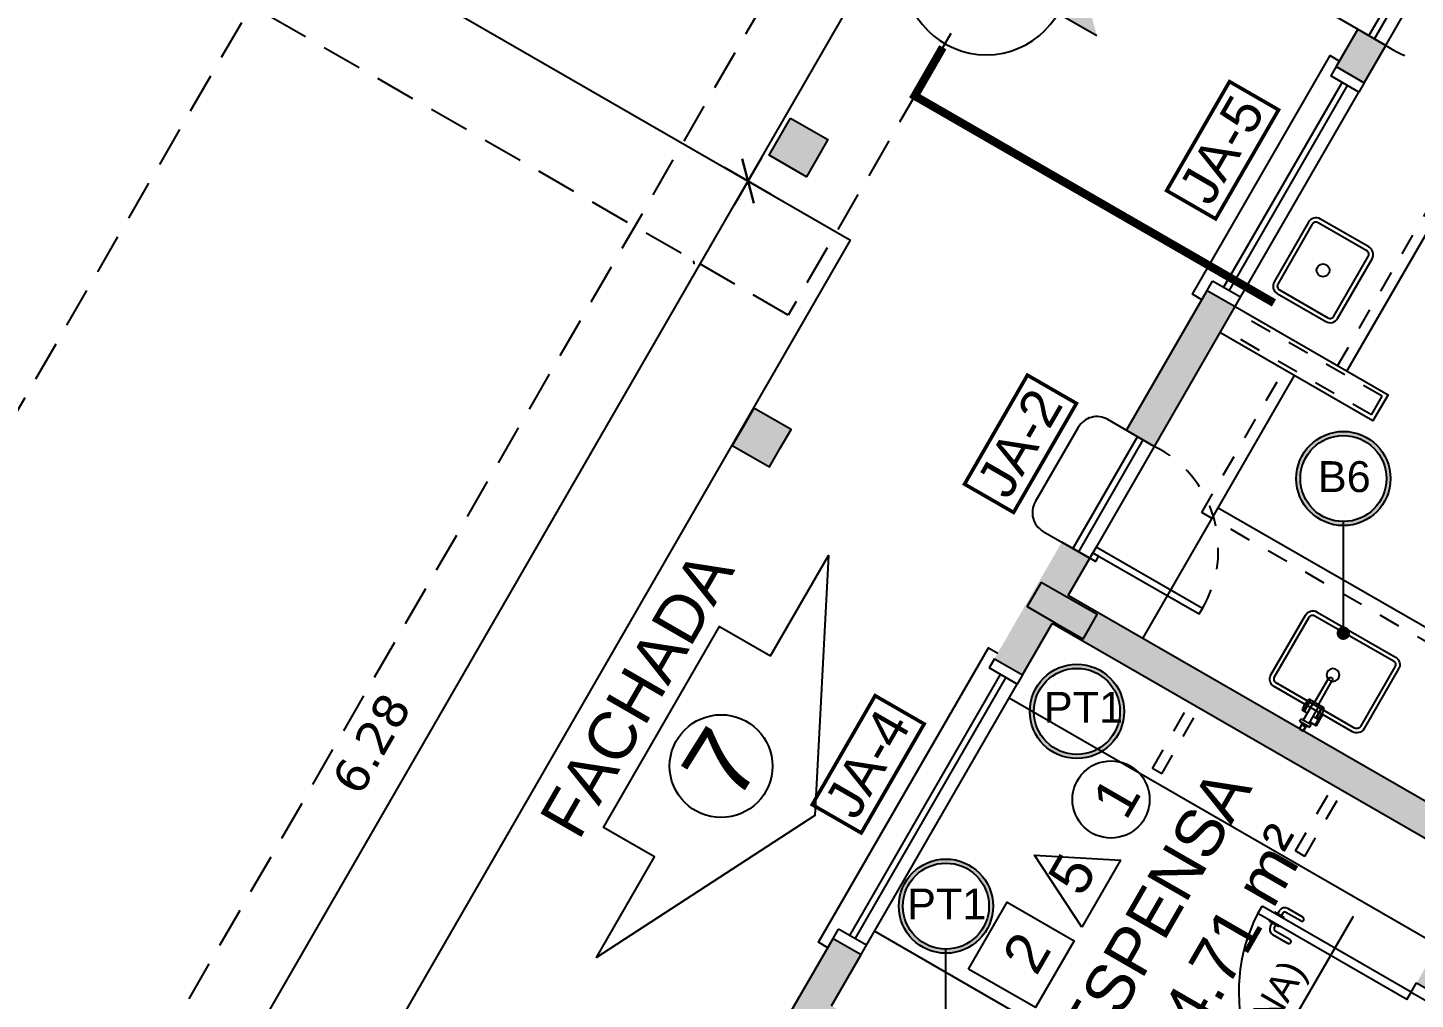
# Model space of a CAD drawing. Header units: millimetres. Extents: x 276 to 399, y 18 to 110.
# Drawn here: x 345.11 to 351.55, y 69.26 to 73.77 of the extents above; entities that cross this region are included whole.
import ezdxf

# ---------------------------------------------------------------- set-up
doc = ezdxf.new("R2010")
doc.units = ezdxf.units.MM
doc.header["$LTSCALE"] = 0.005
doc.header["$PDMODE"] = 3
for name, pattern in [('CONTINU', [0]), ('DASHDOT', [25.4, 12.7, -6.35, 0, -6.35]), ('HIDDEN', [9.525, 6.35, -3.175]), ('TRACEJADO_G', [0.375, 0.25, -0.125]), ('TRAÇO-2PTOS_P', [0.625, 0.25, -0.125, 0, -0.125, 0, -0.125])]:
    doc.linetypes.add(name, pattern=pattern)
doc.layers.get('0').update_dxf_attribs({"linetype": 'CONTINUOUS'})
doc.layers.get('Defpoints').update_dxf_attribs({"linetype": 'CONTINUOUS'})
for name, color, linetype in [('A-COTAS', 1, 'CONTINUOUS'), ('A-MOVEIS', 2, 'CONTINUOUS'), ('A-PARED', 5, 'CONTINUOUS'), ('A-PAREDE', 5, 'CONTINUOUS'), ('A-PISOS-CTEL', 2, 'TRACEJADO_G'), ('A-PISOS-NIVEL', 1, 'CONTINUOUS'), ('A-PORTA', 3, 'CONTINUOUS'), ('A-SOLEIRA', 251, 'CONTINUOUS'), ('AR-BNC', 251, 'CONTINUOUS'), ('AR-VEGETAÇÃO_árvores', 96, 'HIDDEN'), ('ARQ-ALV-CORTE', 5, 'CONTINUOUS'), ('ARQ-ALV-ENCOBERTA', 8, 'CONTINUOUS'), ('ARQ-ALV-VISTA2', 2, 'CONTINUOUS'), ('ARQ-BNC-VISTA', 1, 'CONTINUOUS'), ('ARQ-COB-PROJ', 8, 'TRAÇO-2PTOS_P'), ('ARQ-CTA-1_100', 1, 'CONTINUOUS'), ('ARQ-EQP-VISTA', 1, 'CONTINUOUS'), ('ARQ-ESQ-VISTA1', 2, 'CONTINUOUS'), ('ARQ-ESQ-VISTA2', 1, 'CONTINUOUS'), ('ARQ-MOB-VISTA', 1, 'CONTINU'), ('ARQ-SMB-1_075', 1, 'CONTINUOUS'), ('ARQ-SMB-1_100', 1, 'CONTINUOUS'), ('ARQ-TXT-1_050', 2, 'CONTINUOUS'), ('ARQ-TXT-1_100', 2, 'CONTINUOUS'), ('BL-SAN-01', 1, 'CONTINUOUS'), ('REV-FNDE', 10, 'CONTINUOUS')]:
    doc.layers.add(name, color=color, linetype=linetype)
doc.styles.add('A16-E50', font='arial.ttf', dxfattribs={"height": 0.08})
doc.styles.add('A20', font='arial.ttf', dxfattribs={"height": 0.2})
doc.styles.add('A26', font='arial.ttf', dxfattribs={"height": 0.26})
doc.styles.add('ESC-50-A20', font='arial.ttf', dxfattribs={"height": 0.1})
doc.styles.add('FNDE Texto Cota 0100', font='verdana.ttf', dxfattribs={"height": 0.16})
doc.dimstyles.new('FNDE 1-0100', dxfattribs={"dimscale": 2.5, "dimtxt": 0.16, "dimasz": 0.05, "dimexe": 0.15, "dimexo": 0.15, "dimgap": 0.05, "dimtad": 1, "dimzin": 4, "dimdsep": 46, "dimtxsty": 'FNDE Texto Cota 0100', "dimblk": 'tic', "dimcen": 0.15, "dimdle": 0.15, "dimse1": 1, "dimse2": 1, "dimclrd": 251, "dimclre": 251, "dimclrt": 256, "dimaunit": 1, "dimadec": 3, "dimazin": 0, "dimtfac": 1, "dimtix": 1, "dimtmove": 2, "dimatfit": 3, "dimldrblk": 'tic', "dimfxl": 0.15, "dimtvp": 1, "dimtolj": 1, "dimtzin": 0, "dimarcsym": 0})

# ---------------------------------------------------------------- blocks, each defined once
blk = doc.blocks.new('GUICHÊ')
at = {"layer": 'ARQ-EQP-VISTA'}
for p, q in [((0.59, 0), (-0.01, 0)), ((0.59, -0.0608), (-0.01, -0.0608)), ((0.59, -0.0908), (-0.01, -0.0908))]:
    blk.add_line(p, q, dxfattribs=at)
blk.add_lwpolyline([(0.59, 0), (0.59, -0.25, -0.414214), (0.49, -0.35), (0.09, -0.35, -0.414214), (-0.01, -0.25), (-0.01, 0)], format="xyb", dxfattribs=at)
blk = doc.blocks.new('cuba50x40')
at = {"layer": 'ARQ-EQP-VISTA'}
for points in [[(0.5625, 0.04), (0.5625, 0.36, 0.414214), (0.5225, 0.4), (0.1025, 0.4, 0.414214), (0.0625, 0.36), (0.0625, 0.04, 0.414214), (0.1025, 0), (0.5225, 0, 0.414214)], [(0.5425, 0.04), (0.5425, 0.36, 0.414214), (0.5225, 0.38), (0.1025, 0.38, 0.414214), (0.0825, 0.36), (0.0825, 0.04, 0.414214), (0.1025, 0.02), (0.5225, 0.02, 0.414214)]]:
    blk.add_lwpolyline(points, format="xyb", close=True, dxfattribs=at)
blk.add_circle((0.3125, 0.1832), 0.03, dxfattribs=at)
blk = doc.blocks.new('torneira eletrica')
at = {"layer": 'AR-BNC'}
blk.add_line((217.6174, -40.8241), (217.5872, -40.8241), dxfattribs=at)
at = {"layer": 'BL-SAN-01', "linetype": 'CONTINU'}
for p, q in [((217.5572, -40.8542), (217.5318, -40.8542)), ((217.5378, -40.8542), (217.5379, -40.9142)), ((217.5418, -40.8542), (217.5419, -40.9142)), ((217.6125, -40.8542), (217.5872, -40.8542)), ((217.6025, -40.8542), (217.6024, -40.9142)), ((217.6065, -40.8542), (217.6064, -40.9142)), ((217.5572, -40.9142), (217.5319, -40.9142)), ((217.6124, -40.9142), (217.5872, -40.9142))]:
    blk.add_line(p, q, dxfattribs=at)
for points in [[(217.5619, -40.7743), (217.5633, -40.773)], [(217.5619, -40.7965), (217.5619, -40.7743)], [(217.5619, -40.7743), (217.5817, -40.7743)], [(217.5627, -40.7735), (217.5627, -40.7955)], [(217.5633, -40.773), (217.5649, -40.773)], [(217.5649, -40.773), (217.5812, -40.773)], [(217.5825, -40.7743), (217.5812, -40.773)], [(217.5817, -40.7735), (217.5817, -40.7955)], [(217.5825, -40.7965), (217.5825, -40.7743)], [(217.5452, -40.8041), (217.5452, -40.8145)], [(217.5452, -40.8041), (217.5992, -40.8041)], [(217.5976, -40.8161), (217.5468, -40.8161)], [(217.5572, -40.7965), (217.5872, -40.7965)], [(217.5572, -40.8041), (217.5572, -40.7965)], [(217.5572, -40.9142), (217.5572, -40.8161)], [(217.5619, -40.7955), (217.5817, -40.7955)], [(217.5825, -40.7955), (217.5817, -40.7955)], [(217.5872, -40.8041), (217.5872, -40.7965)], [(217.5872, -40.9142), (217.5872, -40.8161)], [(217.5992, -40.8041), (217.5992, -40.8145)], [(217.5572, -40.9142), (217.5872, -40.9142)], [(217.5619, -40.9142), (217.5619, -41.043)], [(217.5825, -40.9142), (217.5825, -41.043)], [(217.5709, -41.0533), (217.5722, -41.0533)]]:
    blk.add_lwpolyline(points, dxfattribs=at)
for points in [[(217.5452, -40.8145, 0.414208), (217.5468, -40.8161)], [(217.5976, -40.8161, 0.414212), (217.5992, -40.8145)], [(217.5619, -41.043, 1), (217.5825, -41.043)]]:
    blk.add_lwpolyline(points, format="xyb", dxfattribs=at)
blk.add_lwpolyline([(217.6174, -40.8841), (217.6224, -40.8841), (217.6224, -40.8241), (217.6174, -40.8241)], close=True, dxfattribs=at)
for centre, start, end in [((217.6194, -40.8841), 161.14404, 198.99332), ((217.5249, -40.8841), 341.00668, 18.85596)]:
    blk.add_arc(centre, 0.0925, start, end, dxfattribs=at)
blk = doc.blocks.new('A$C24323779')
at = {"layer": 'ARQ-EQP-VISTA'}
for points in [[(0.04, 0), (0.3, 0, 0.414214), (0.34, 0.04), (0.34, 0.36, 0.414214), (0.3, 0.4), (0.04, 0.4, 0.414214), (0, 0.36), (0, 0.04, 0.414214)], [(0.04, 0.02), (0.3, 0.02, 0.414214), (0.32, 0.04), (0.32, 0.36, 0.414214), (0.3, 0.38), (0.04, 0.38, 0.414214), (0.02, 0.36), (0.02, 0.04, 0.414214)]]:
    blk.add_lwpolyline(points, format="xyb", close=True, dxfattribs=at)
blk.add_circle((0.17, 0.2), 0.03, dxfattribs=at)
blk = doc.blocks.new('tic')
at = {"color": 251}
for p, q in [((0, -1), (0, 1)), ((-1, 0), (1, 0))]:
    blk.add_line(p, q, dxfattribs=at)
blk.add_line((-0.6, -0.6), (0.6, 0.6))
blk = doc.blocks.new('*D26')
at = {"layer": 'ARQ-CTA-1_100', "color": 251, "lineweight": -2, "transparency": 16777216}
for p, q in [((359.672, 77.3806), (356.3058, 71.5447)), ((351.9274, 63.9541), (355.884, 70.8134))]:
    blk.add_line(p, q, dxfattribs=at)
at = {"layer": 'Defpoints', "color": 0, "transparency": 16777216}
for p in [(358.0413, 78.4655), (350.1718, 64.8225), (351.8649, 63.8458)]:
    blk.add_point(p, dxfattribs=at)
at = {"layer": 'ARQ-CTA-1_100', "color": 251, "lineweight": -2, "transparency": 16777216, "xscale": 0.125, "yscale": 0.125, "zscale": 0.125}
for p, rotation in [((359.7345, 77.4888), 60.02279787887546), ((351.8649, 63.8458), 240.0227978788754)]:
    blk.add_blockref('tic', p, dxfattribs=dict(at, rotation=rotation))
at = {"layer": 'ARQ-CTA-1_100', "transparency": 16777216, "insert": (355.9164, 71.282), "char_height": 0.16, "attachment_point": 5, "rotation": 60.0228, "style": 'FNDE Texto Cota 0100'}
blk.add_mtext('\\A1;15.75', dxfattribs=at)
blk = doc.blocks.new('P-PM801')
at = {"layer": 'A-PORTA', "color": 0}
for p, q in [((-0.09, 0.15), (-0.09, 0.95)), ((-0.09, 0.95), (-0.05, 0.95)), ((-0.05, 0.15), (-0.05, 0.95)), ((-0.9, 0.15), (-0.9, 0)), ((-0.9, 0.15), (-0.85, 0.15)), ((-0.85, 0.15), (-0.85, 0)), ((-0.09, 0.15), (-0.05, 0.15)), ((-0.05, 0.15), (-0.05, 0)), ((-0.05, 0.15), (0, 0.15)), ((0, 0.15), (0, 0)), ((-0.05, 0), (0, 0)), ((-0.9, 0), (-0.85, 0))]:
    blk.add_line(p, q, dxfattribs=at)
at = {"layer": 'A-PORTA', "color": 1}
for p, q in [((-0.14, 0.7596), (-0.14, 0.8396)), ((-0.12, 0.7596), (-0.12, 0.8396)), ((-0.11, 0.8696), (-0.095, 0.8696)), ((-0.11, 0.8496), (-0.095, 0.8496)), ((-0.095, 0.8346), (-0.095, 0.8846)), ((-0.095, 0.8846), (-0.09, 0.8846)), ((-0.045, 0.8846), (-0.05, 0.8846)), ((-0.045, 0.8346), (-0.045, 0.8846)), ((-0.03, 0.8696), (-0.045, 0.8696)), ((-0.03, 0.8496), (-0.045, 0.8496)), ((-0.02, 0.7596), (-0.02, 0.8396)), ((0, 0.7596), (0, 0.8396)), ((-0.095, 0.8346), (-0.09, 0.8346)), ((-0.045, 0.8346), (-0.05, 0.8346))]:
    blk.add_line(p, q, dxfattribs=at)
for centre, radius, start, end in [((-0.05, 0.151), 0.8, 92.86598, 180.07166), ((-0.11, 0.8396), 0.03, 90, 180), ((-0.11, 0.8396), 0.01, 90, 180), ((-0.03, 0.8396), 0.03, 0, 90), ((-0.03, 0.8396), 0.01, 0, 90), ((-0.13, 0.7596), 0.01, 180, 0), ((-0.01, 0.7596), 0.01, 180, 360)]:
    blk.add_arc(centre, radius, start, end, dxfattribs=at)
blk = doc.blocks.new('FNDE-Ind Corte-1_100')
blk.add_hatch(color=251).paths.add_polyline_path([(241.9986, -2.3855), (242.2139, -2.3855, -1), (243.0139, -2.3855), (243.2293, -2.3855), (242.6139, -1.7701)])
at = {"color": 251, "linetype": 'Continuous'}
blk.add_line((243.2293, -2.3855), (241.9986, -2.3855), dxfattribs=at)
blk.add_circle((242.6139, -2.3855), 0.4, dxfattribs=at)
blk = doc.blocks.new('*D136')
at = {"layer": 'ARQ-CTA-1_100', "color": 251, "lineweight": -2, "transparency": 16777216}
blk.add_line((345.3787, 67.7319), (348.3891, 72.9509), dxfattribs=at)
at = {"layer": 'Defpoints', "color": 0, "transparency": 16777216}
for p in [(348.4516, 73.0592), (349.0399, 72.7199), (345.9045, 67.2843)]:
    blk.add_point(p, dxfattribs=at)
at = {"layer": 'ARQ-CTA-1_100', "color": 251, "lineweight": -2, "transparency": 16777216, "xscale": 0.125, "yscale": 0.125, "zscale": 0.125}
for p, rotation in [((348.4516, 73.0592), 60.02279787887409), ((345.3162, 67.6236), 240.0227978788741)]:
    blk.add_blockref('tic', p, dxfattribs=dict(at, rotation=rotation))
at = {"layer": 'ARQ-CTA-1_100', "transparency": 16777216, "insert": (346.7032, 70.4457), "char_height": 0.16, "attachment_point": 5, "rotation": 60.0228, "style": 'FNDE Texto Cota 0100'}
blk.add_mtext('\\A1;6.28', dxfattribs=at)
blk = doc.blocks.new('*D137')
at = {"layer": 'ARQ-CTA-1_100', "color": 251, "lineweight": -2, "transparency": 16777216}
blk.add_line((348.514, 73.1675), (349.988, 75.7228), dxfattribs=at)
at = {"layer": 'Defpoints', "color": 0, "transparency": 16777216}
for p in [(350.0505, 75.8311), (350.6388, 75.4918), (349.0399, 72.7199)]:
    blk.add_point(p, dxfattribs=at)
at = {"layer": 'ARQ-CTA-1_100', "color": 251, "lineweight": -2, "transparency": 16777216, "xscale": 0.125, "yscale": 0.125, "zscale": 0.125}
for p, rotation in [((350.0505, 75.8311), 60.02279787883523), ((348.4516, 73.0592), 240.0227978788352)]:
    blk.add_blockref('tic', p, dxfattribs=dict(at, rotation=rotation))
at = {"layer": 'ARQ-CTA-1_100', "transparency": 16777216, "insert": (349.0706, 74.5492), "char_height": 0.16, "attachment_point": 5, "rotation": 60.0228, "style": 'FNDE Texto Cota 0100'}
blk.add_mtext('\\A1;3.20', dxfattribs=at)
blk = doc.blocks.new('FNDE-Nível Planta-1_100')
at = {"linetype": 'Continuous', "ltscale": 0.5}
h = blk.add_hatch(color=1, dxfattribs=at)
h.paths.add_polyline_path([(135.6568, 7.8132), (135.6568, 7.9812, 0.414214), (135.4888, 7.8132)])
h.paths.add_polyline_path([(135.6568, 7.8132), (135.6568, 7.6452, 0.414214), (135.8248, 7.8132)])
at = {"color": 1}
for p, q in [((135.6568, 8.0652), (135.6568, 7.5612)), ((135.4048, 7.8132), (135.8248, 7.8132)), ((135.8248, 7.8132), (137.338, 7.8132))]:
    blk.add_line(p, q, dxfattribs=at)
blk.add_circle((135.6568, 7.8132), 0.168, dxfattribs=at)

msp = doc.modelspace()

# ---------------------------------------------------------------- hatches: boundary and pattern name
at = {"layer": 'A-COTAS'}
h = msp.add_hatch(color=253, dxfattribs=at)
h.dxf.hatch_style = 1
h.paths.add_polyline_path([(348.6496, 73.3518), (348.8228, 73.2518), (348.7228, 73.0786), (348.5496, 73.1786)])
at = {"layer": 'AR-VEGETAÇÃO_árvores'}
h = msp.add_hatch(color=253, dxfattribs=at)
h.dxf.hatch_style = 1
h.paths.add_polyline_path([(351.4126, 73.689), (351.2826, 73.7639), (351.1827, 73.5907), (351.3126, 73.5157)])
h = msp.add_hatch(color=253, dxfattribs=at)
h.dxf.hatch_style = 1
h.paths.add_polyline_path([(350.713, 72.4763), (350.5831, 72.5512), (350.2084, 71.9015), (350.3383, 71.8266)])
h = msp.add_hatch(color=253, dxfattribs=at)
h.dxf.hatch_style = 1
h.paths.add_polyline_path([(348.4785, 72.0047), (348.4285, 71.9181), (348.3786, 71.8314), (348.4652, 71.7815), (348.5518, 71.7315), (348.6018, 71.8181), (348.6517, 71.9048), (348.5651, 71.9547)])
h = msp.add_hatch(color=253, dxfattribs=at)
h.dxf.hatch_style = 1
h.paths.add_polyline_path([(351.9859, 69.7795), (351.6861, 69.2598), (351.5561, 69.3347), (351.8559, 69.8545), (349.8636, 71.0037), (349.7262, 70.7655), (349.5963, 70.8404), (349.9086, 71.3818), (350.0385, 71.3069), (349.9386, 71.1336), (352.1474, 69.8595), (352.0725, 69.7296)])
h = msp.add_hatch(color=253, dxfattribs=at)
h.dxf.hatch_style = 1
h.paths.add_polyline_path([(351.2364, 68.4802), (351.1065, 68.5551), (350.8316, 68.0787), (348.8393, 69.2279), (348.9767, 69.4661), (348.8468, 69.5411), (348.3853, 68.741), (348.5152, 68.6661), (348.7644, 69.098), (350.7567, 67.9488), (350.5568, 67.6023), (350.6868, 67.5273)])
at = {"layer": 'ARQ-SMB-1_100'}
h = msp.add_hatch(color=252, dxfattribs=at)
edge = h.paths.add_edge_path()
edge.add_arc((351.216, 71.6772), 0.2189, 0, 360)
edge = h.paths.add_edge_path(flags=17)
edge.add_arc((351.216, 71.6772), 0.1998, 0, 360)
h = msp.add_hatch(color=252, dxfattribs=at)
edge = h.paths.add_edge_path()
edge.add_arc((349.9789, 70.5955), 0.2189, 0, 360)
edge = h.paths.add_edge_path(flags=17)
edge.add_arc((349.9789, 70.5955), 0.1998, 0, 360)
h = msp.add_hatch(color=252, dxfattribs=at)
edge = h.paths.add_edge_path()
edge.add_arc((349.3707, 69.6909), 0.2189, 0, 360)
edge = h.paths.add_edge_path(flags=17)
edge.add_arc((349.3707, 69.6909), 0.1998, 0, 360)

# ---------------------------------------------------------------- linework, layer by layer
at = {"layer": 'A-MOVEIS'}
for p, q in [((351.6561, 69.508), (349.6638, 70.6572)), ((351.0315, 68.4252), (349.0392, 69.5744))]:
    msp.add_line(p, q, dxfattribs=at)
at = {"layer": 'A-PARED'}
for points in [[(348.4785, 72.0047), (348.4285, 71.9181), (348.3786, 71.8314), (348.4652, 71.7815), (348.5518, 71.7315), (348.6018, 71.8181), (348.6517, 71.9048), (348.5651, 71.9547), (348.4785, 72.0047)], [(349.8123, 71.1949), (349.7798, 71.1386), (349.7473, 71.0823), (349.8773, 71.0073), (350.0072, 70.9324), (350.0397, 70.9887), (350.0722, 71.045), (349.9422, 71.12), (349.8123, 71.1949)]]:
    msp.add_lwpolyline(points, close=True, dxfattribs=at)
at = {"layer": 'A-PAREDE'}
for p, q in [((351.2826, 73.7639), (351.1827, 73.5907)), ((351.3126, 73.5157), (351.4126, 73.689)), ((350.0385, 71.3069), (349.9086, 71.3818)), ((349.9386, 71.1336), (350.0385, 71.3069)), ((352.1474, 69.8595), (349.9386, 71.1336)), ((349.7262, 70.7655), (349.8636, 71.0037)), ((351.8559, 69.8545), (349.8636, 71.0037)), ((348.3853, 68.741), (348.8468, 69.5411)), ((348.8393, 69.2279), (348.9767, 69.4661))]:
    msp.add_line(p, q, dxfattribs=at)
msp.add_lwpolyline([(348.6496, 73.3518), (348.8228, 73.2518), (348.7228, 73.0786), (348.5496, 73.1786)], close=True, dxfattribs=at)
at = {"layer": 'A-PISOS-CTEL', "color": 1, "linetype": 'TRACEJADO_G', "ltscale": 150}
for points in [[(344.8576, 87.6717), (335.6029, 87.6717), (330.9756, 79.6569), (335.6029, 71.642), (344.8576, 71.642), (349.485, 79.6569)], [(344.5635, 67.0188), (353.3325, 82.2211), (360.3489, 78.1738), (351.58, 62.9716)]]:
    msp.add_lwpolyline(points, close=True, dxfattribs=at)
msp.add_lwpolyline([(348.6389, 72.4366), (345.4332, 74.2841), (347.48, 77.8333), (350.6857, 75.9859), (348.6389, 72.4366)], dxfattribs=at)
at = {"layer": 'A-PISOS-NIVEL', "color": 1}
for p in [(345.5897, 74.71), (345.7928, 67.3487)]:
    msp.add_line(p, (348.9282, 72.7843), dxfattribs=at)
msp.add_arc((348.1916, 72.6781), 0.01, 330.0228, 60.0228, dxfattribs=at)
at = {"layer": 'A-SOLEIRA', "linetype": 'HIDDEN'}
for p, q in [((350.3292, 70.3301), (350.5041, 70.6333)), ((350.3725, 70.3052), (350.5474, 70.6083)), ((350.3725, 70.3052), (350.3292, 70.3301)), ((350.9933, 69.9471), (351.1682, 70.2503)), ((351.0366, 69.9221), (351.2115, 70.2253)), ((351.0366, 69.9221), (350.9933, 69.9471))]:
    msp.add_line(p, q, dxfattribs=at)
at = {"layer": 'ARQ-ALV-CORTE'}
for p, q in [((351.2826, 73.7639), (351.4126, 73.689)), ((351.1827, 73.5907), (351.3126, 73.5157)), ((350.2084, 71.9015), (350.5831, 72.5512)), ((350.5831, 72.5512), (350.713, 72.4763)), ((350.3384, 71.8267), (350.713, 72.4763)), ((350.2108, 71.9003), (350.3407, 71.8254)), ((349.5963, 70.8404), (349.7262, 70.7655)), ((348.8468, 69.5411), (348.9767, 69.4661))]:
    msp.add_line(p, q, dxfattribs=at)
at = {"layer": 'ARQ-ALV-ENCOBERTA', "linetype": 'HIDDEN'}
for p, q in [((351.1895, 72.2015), (351.9639, 73.5441)), ((350.5583, 71.5196), (350.9411, 72.1831)), ((352.3393, 70.4923), (350.5583, 71.5196))]:
    msp.add_line(p, q, dxfattribs=at)
at = {"layer": 'ARQ-ALV-VISTA2', "ltscale": 0.1}
msp.add_lwpolyline([(350.713, 72.4763), (350.713, 72.4763), (351.4233, 72.0665), (351.3534, 71.9453), (350.6431, 72.355)], dxfattribs=at)
at = {"layer": 'ARQ-BNC-VISTA'}
for p, q in [((351.2328, 72.1765), (351.9823, 73.4758)), ((350.2851, 70.9338), (350.9896, 72.1551)), ((352.4106, 70.5158), (350.6348, 71.5401))]:
    msp.add_line(p, q, dxfattribs=at)
at = {"layer": 'ARQ-COB-PROJ', "linetype": 'HIDDEN', "ltscale": 0.04}
for p, q in [((351.396, 72.0592), (350.703, 72.4589)), ((351.3461, 71.9726), (350.6531, 72.3723)), ((351.3461, 71.9726), (351.396, 72.0592))]:
    msp.add_line(p, q, dxfattribs=at)
at = {"layer": 'ARQ-ESQ-VISTA1', "color": 2}
for p, q in [((351.1827, 73.5907), (351.1577, 73.5474)), ((350.6601, 72.5645), (351.2097, 73.5174)), ((351.2876, 73.4724), (351.1577, 73.5474)), ((351.3126, 73.5157), (351.2876, 73.4724)), ((350.686, 72.5496), (351.2357, 73.5024)), ((350.5831, 72.5512), (350.6081, 72.5945)), ((350.5831, 72.5512), (350.713, 72.4763)), ((350.738, 72.5196), (350.6081, 72.5945)), ((350.713, 72.4763), (350.738, 72.5196)), ((349.5963, 70.8404), (349.5713, 70.7971)), ((348.9238, 69.5544), (349.6233, 70.7671)), ((348.9497, 69.5394), (349.6493, 70.7521)), ((349.7012, 70.7222), (349.5713, 70.7971)), ((349.7262, 70.7655), (349.7012, 70.7222)), ((348.8468, 69.5411), (348.8718, 69.5844)), ((349.0017, 69.5094), (348.8718, 69.5844)), ((348.9767, 69.4661), (349.0017, 69.5094))]:
    msp.add_line(p, q, dxfattribs=at)
at = {"layer": 'ARQ-ESQ-VISTA1', "color": 1}
for p, q in [((350.738, 72.5196), (351.2876, 73.4724)), ((349.0017, 69.5094), (349.7012, 70.7222))]:
    msp.add_line(p, q, dxfattribs=at)
for points in [[(350.5581, 72.5079), (350.5148, 72.5329), (351.1544, 73.6417), (351.1977, 73.6167)], [(348.8218, 69.4978), (348.7785, 69.5228), (349.568, 70.8914), (349.6113, 70.8664)]]:
    msp.add_lwpolyline(points, dxfattribs=at)
at = {"layer": 'ARQ-ESQ-VISTA1'}
for points in [[(350.0535, 71.3328), (350.0795, 71.3179), (350.0645, 71.2919), (350.0385, 71.3069), (350.0535, 71.3328)], [(350.0535, 71.3328), (350.5472, 71.048), (350.5622, 71.074), (350.0685, 71.3588), (350.0535, 71.3328)]]:
    msp.add_lwpolyline(points, dxfattribs=at)
at = {"layer": 'ARQ-ESQ-VISTA2', "linetype": 'HIDDEN'}
for centre, start, end in [((351.7085, 74.1388), 236.65491, 330.82092), ((350.0971, 71.3452), 329.22468, 63.39068)]:
    msp.add_arc(centre, 0.5384, start, end, dxfattribs=at)
at = {"layer": 'ARQ-SMB-1_100', "color": 251, "linetype": 'DASHDOT', "ltscale": 0.1}
msp.add_lwpolyline([(349.3563, 73.6805, 0.0385, 0.0385, 0), (349.226, 73.4547, 0.0385, 0.0385, 0), (350.8936, 72.4928, 0, 0, 0)], format="xyseb", dxfattribs=at)
at = {"layer": 'ARQ-SMB-1_100', "color": 252, "ltscale": 10, "const_width": 0.0167}
for points in [[(350.623, 72.8835), (350.9151, 73.3898), (350.6874, 73.5211), (350.3954, 73.0148)], [(349.6848, 71.5199), (349.9768, 72.0262), (349.7491, 72.1575), (349.4571, 71.6512)], [(348.9776, 70.0309), (349.2697, 70.5372), (349.042, 70.6685), (348.7499, 70.1622)]]:
    msp.add_lwpolyline(points, close=True, dxfattribs=at)
at = {"layer": 'ARQ-SMB-1_100', "elevation": -2.8345}
msp.add_lwpolyline([(348.5564, 70.8533), (348.8257, 71.3201), (348.7624, 70.1123), (347.7486, 69.4528), (348.0179, 69.9196), (347.7802, 70.0567), (348.3188, 70.9903), (348.5564, 70.8533)], dxfattribs=at)
at = {"layer": 'ARQ-SMB-1_100'}
msp.add_lwpolyline([(350.0023, 69.5939), (349.7814, 69.9282), (350.1814, 69.9043), (350.0023, 69.5939)], dxfattribs=at)
msp.add_lwpolyline([(349.4759, 69.3985), (349.6549, 69.7089), (349.9654, 69.5299), (349.7863, 69.2194)], close=True, dxfattribs=at)
at = {"layer": 'ARQ-SMB-1_100', "color": 252}
for centre, radius in [((351.216, 71.6772), 0.2189), ((351.216, 71.6772), 0.1998), ((349.9789, 70.5955), 0.2189), ((349.9789, 70.5955), 0.1998), ((349.3707, 69.6909), 0.2189), ((349.3707, 69.6909), 0.1998)]:
    msp.add_circle(centre, radius, dxfattribs=at)
at = {"layer": 'ARQ-SMB-1_100', "color": 2}
msp.add_circle((348.3267, 70.3415), 0.2387, dxfattribs=at)
at = {"layer": 'ARQ-SMB-1_100'}
msp.add_circle((350.1372, 70.1864), 0.1792, dxfattribs=at)

# ---------------------------------------------------------------- block references
at = {"layer": 'ARQ-ALV-CORTE', "xscale": -1, "rotation": 150.0227978788731}
msp.add_blockref('torneira eletrica', (142.1819, 143.9021), dxfattribs=at)
at = {"layer": 'ARQ-EQP-VISTA', "rotation": 330.0227978788877}
msp.add_blockref('A$C24323779', (350.8746, 72.5562), dxfattribs=at)
at = {"layer": 'ARQ-ESQ-VISTA1', "rotation": 60.02279787887982}
msp.add_blockref('P-PM801', (351.6861, 69.2598), dxfattribs=at)
at = {"layer": 'ARQ-MOB-VISTA', "rotation": 240.0227978788761}
msp.add_blockref('GUICHÊ', (351.7074, 74.2), dxfattribs=at)
at = {"layer": 'ARQ-MOB-VISTA', "xscale": -1, "rotation": 240.0227978788798}
msp.add_blockref('GUICHÊ', (350.0435, 71.3155), dxfattribs=at)
at = {"layer": 'ARQ-SMB-1_100'}
for name, p, xscale, yscale, zscale, rotation in [('FNDE-Ind Corte-1_100', (552.9899, -40.662), -0.9625343025600118, 0.9625343025600117, 0.9625343025600117, 330.0227978788714), ('FNDE-Nível Planta-1_100', (301.7793, -28.6506), 0.8, 0.8, 0.8, 60.02279787887195)]:
    msp.add_blockref(name, p, dxfattribs=dict(at, xscale=xscale, yscale=yscale, zscale=zscale, rotation=rotation))
at = {"layer": 'REV-FNDE', "xscale": -1, "rotation": 330.0227978788731}
msp.add_blockref('cuba50x40', (351.3469, 70.4496), dxfattribs=at)

# ---------------------------------------------------------------- texts
at = {"layer": 'ARQ-SMB-1_075', "style": 'ESC-50-A20'}
for tag, p in [('JA-5', (350.5989, 72.9367)), ('JA-2', (349.6607, 71.5731)), ('JA-4', (348.9535, 70.0842))]:
    msp.add_attdef(tag, p, '', height=0.18, rotation=60.0228, dxfattribs=at)
at = {"layer": 'ARQ-SMB-1_100', "color": 2, "style": 'A26', "text_generation_flag": 6, "width": 1.1}
msp.add_text('7', height=0.312, rotation=237.93852, dxfattribs=at).set_placement((348.3921, 70.1569))
at = {"layer": 'ARQ-SMB-1_100', "color": 2, "style": 'A16-E50'}
for tag, p in [('B6', (351.0977, 71.6144)), ('PT1', (349.8255, 70.5428)), ('PT1', (349.1904, 69.6292))]:
    msp.add_attdef(tag, p, '', height=0.1435, dxfattribs=at)
at = {"layer": 'ARQ-SMB-1_100', "style": 'ESC-50-A20'}
msp.add_attdef('+0.20(NA)', (350.6367, 68.68), 'NA', height=0.128, rotation=60.0228, dxfattribs=at)
at = {"layer": 'ARQ-TXT-1_050', "rotation": 60.0228, "style": 'ESC-50-A20'}
for s, width, gutter_width, insert, char_height, attachment_point in [('FACHADA', 0.974518, 0.5, (347.668, 69.9892, -2.8345), 0.21845, 7), ('\\pi1.4518;DESPENSA    \\P\\pi1.5232;A= 4.71 m²', 4.358543, 1, (349.0513, 67.6529), 0.218453, 1)]:
    msp.add_mtext_dynamic_manual_height_columns(s, width=width, gutter_width=gutter_width, heights=[0], dxfattribs=dict(at, insert=insert, char_height=char_height, attachment_point=attachment_point))
at = {"layer": 'ARQ-TXT-1_100', "char_height": 0.192, "width": 0.138003, "attachment_point": 1, "rotation": 60.0228, "style": 'A20'}
for s, insert in [('1', (350.0405, 70.1796)), ('5', (349.8349, 69.8233)), ('2', (349.6241, 69.4578))]:
    msp.add_mtext(s, dxfattribs=dict(at, insert=insert))

# ---------------------------------------------------------------- dimensions: what is measured, and where the dimension line sits
at = {"layer": 'ARQ-CTA-1_100'}
dim = msp.add_linear_dim(base=(351.8649, 63.8458), p1=(358.0413, 78.4655), p2=(350.1718, 64.8225), angle=240.0228, dimstyle='FNDE 1-0100', dxfattribs=at)
dim.commit()
dim.dimension.update_dxf_attribs({"geometry": '*D26', "text_midpoint": (355.9164, 71.282), "dimtype": 161})
for p1, p2, distance, picture, middle in [((349.0399, 72.7199), (350.6388, 75.4918), 0.6791, '*D137', (349.0706, 74.5492)), ((345.9045303, 67.2843014), (349.0398677, 72.7198588), 0.679138, '*D136', (346.7031725, 70.4456698))]:
    dim = msp.add_aligned_dim(p1=p1, p2=p2, distance=distance, dimstyle='FNDE 1-0100', dxfattribs=at)
    dim.commit()
    dim.dimension.update_dxf_attribs({"geometry": picture, "text_midpoint": middle})

# ---------------------------------------------------------------- leaders
at = {"layer": 'ARQ-SMB-1_100', "ltscale": 0.1, "path_type": 1}
for points in [[(351.216, 70.9588), (351.216, 71.4757)], [(349.3707, 68.9725), (349.3707, 69.4894)]]:
    msp.add_leader(points, dimstyle='FNDE 1-0100', override={"dimasz": 0.1, "dimldrblk": 'DotSmall', "dimfxl": 0.025, "dimlwd": 65535, "dimarcsym": 1}, dxfattribs=at)

doc.saveas('drawing.dxf')
